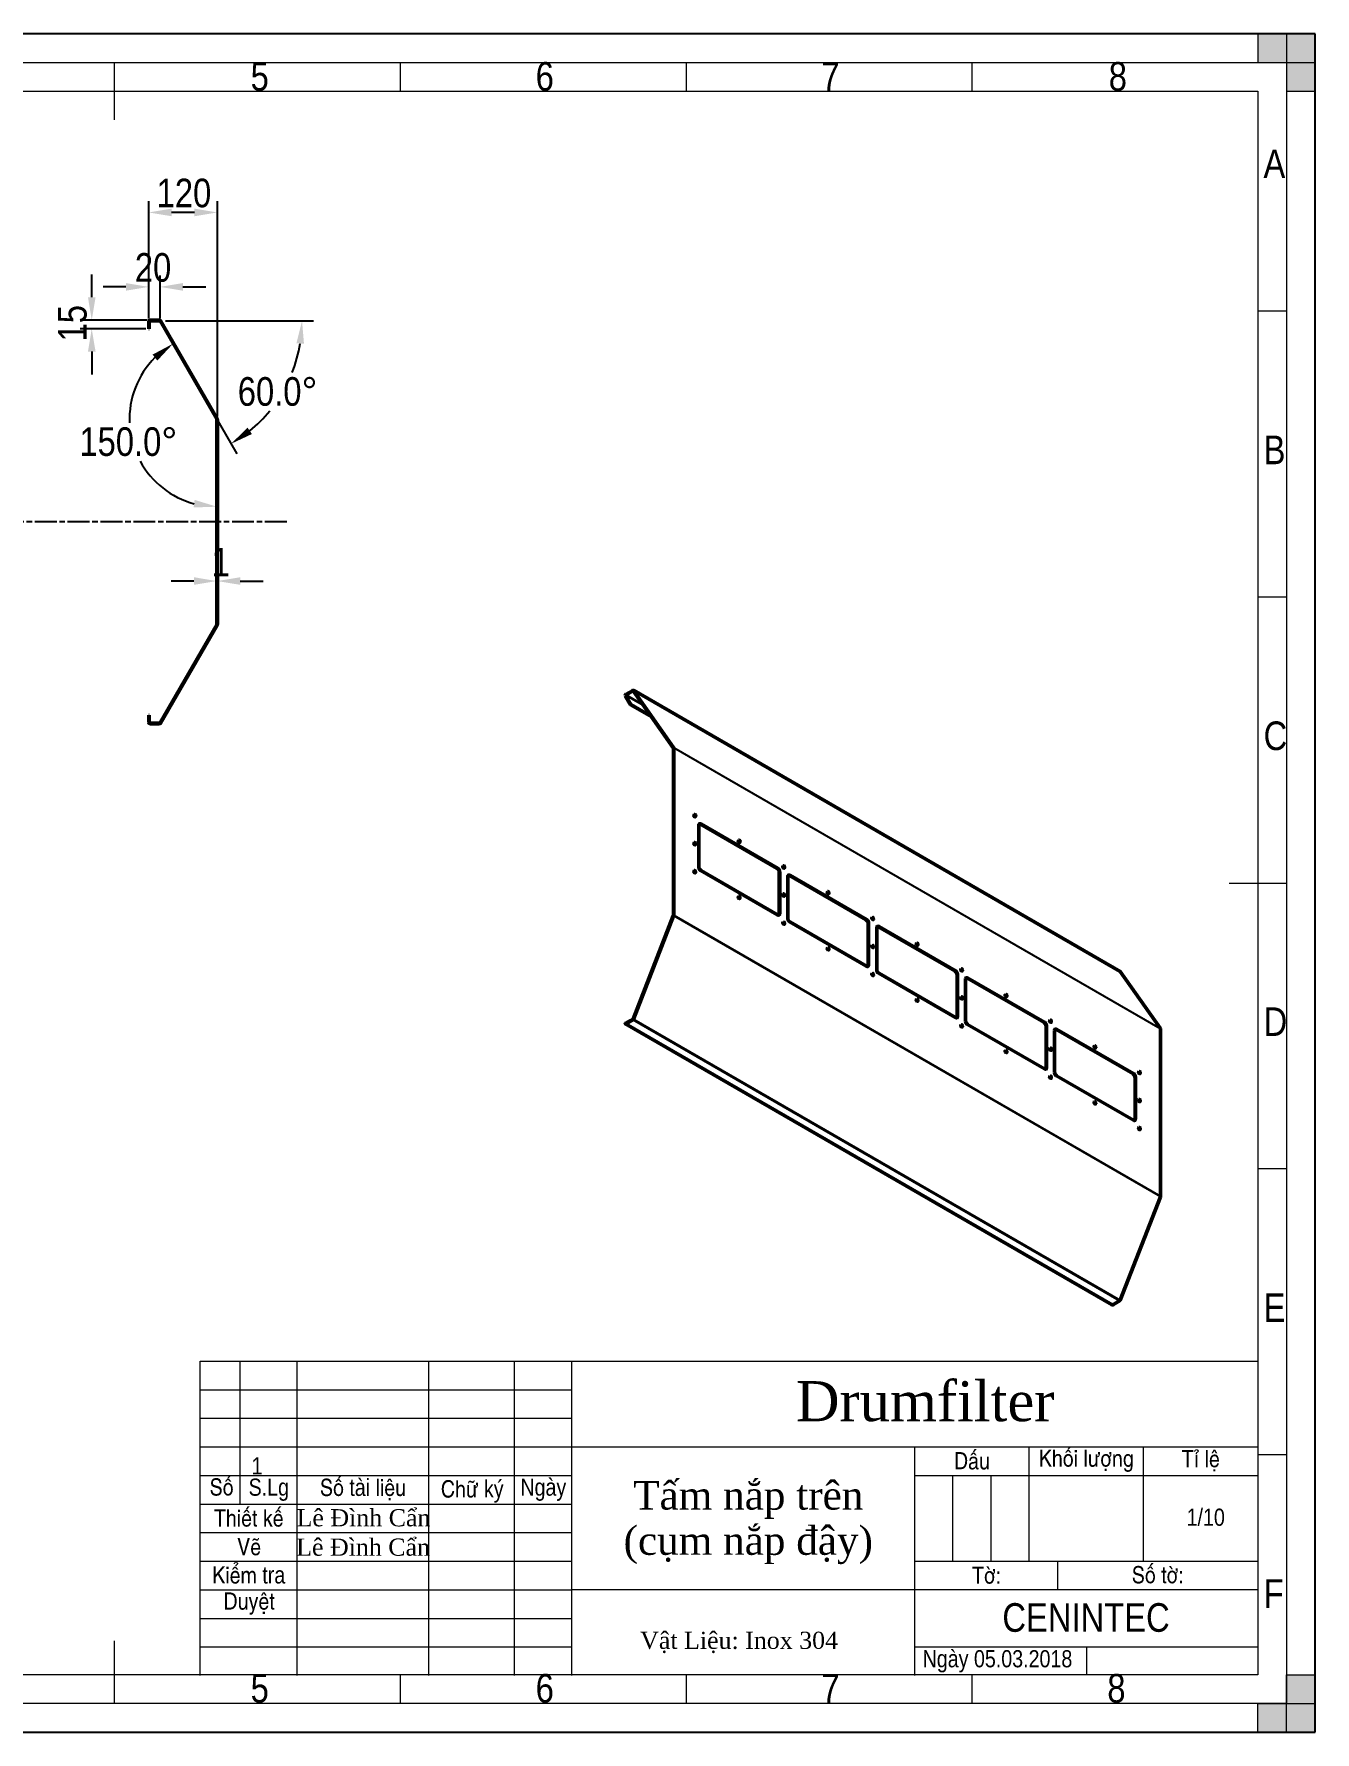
# Model space of a CAD drawing. Header units: millimetres. Extents: x 0 to 4200, y 0 to 2970.
# Drawn here: x 1959 to 4200, y 0 to 2970 of the extents above; entities that cross this region are included whole.
import ezdxf

# ---------------------------------------------------------------- set-up
doc = ezdxf.new("R2010")
doc.units = ezdxf.units.MM
doc.header["$LTSCALE"] = 10
doc.linetypes.add('CHAIN', pattern=[0.7087, 0.4724, -0.0591, 0.1181, -0.0591])
doc.linetypes.add('DASHED', pattern=[0.2067, 0.1654, -0.0413])
for name, color, linetype, lineweight in [('Border (ANSI)', 7, 'Continuous', 70), ('Centerline (ANSI)', 7, 'Continuous', 25), ('Co ban', 7, 'Continuous', 50), ('Dimension (ANSI)', 7, 'Continuous', 25), ('Symbol (ANSI)', 7, 'Continuous', 25)]:
    doc.layers.add(name, color=color, linetype=linetype, lineweight=lineweight)
for name, color, linetype, lineweight, true_color in [('Khung ban ve', 5, 'Continuous', 15, 0x0000ff), ('Lien manh', 7, 'Continuous', 25, 0x020305), ('Manh', 7, 'DASHED', 25, 0x008000), ('Manh khung ten', 7, 'Continuous', 15, 0x994c4c), ('Net chu', 30, 'Continuous', 15, 0xff7f00), ('THIN', 5, 'Continuous', 15, 0x0000ff)]:
    doc.layers.add(name, color=color, linetype=linetype, lineweight=lineweight, true_color=true_color)
doc.styles.add('Linh_50', font='')
doc.styles.add('Note Text (ANSI)', font='')
doc.styles.add('StandardAM_ANSI', font='')
doc.styles.get('Linh_50').set_extended_font_data('VNI-Helve-Condense')
doc.styles.get('Note Text (ANSI)').set_extended_font_data('VNI-Helve-Condense')
doc.styles.get('StandardAM_ANSI').set_extended_font_data('VNI-Helve-Condense')
doc.dimstyles.new('Default - mm (ANSI)', dxfattribs={"dimscale": 10, "dimtxt": 5, "dimasz": 4, "dimexe": 2, "dimexo": 0.5, "dimgap": 0.8, "dimtad": 1, "dimtoh": 1, "dimdec": 0, "dimrnd": 1e-08, "dimzin": 4, "dimdsep": 46, "dimtxsty": 'StandardAM_ANSI', "dimcen": 0.09, "dimdle": 10, "dimclrd": 256, "dimclre": 256, "dimclrt": 256, "dimadec": 1, "dimazin": 1, "dimtfac": 0.61, "dimtofl": 0, "dimtmove": 0, "dimatfit": 3, "dimldrblk": 'DOT', "dimfxl": 1, "dimtolj": 1, "dimtzin": 4, "dimlwd": -1, "dimlwe": -1, "dimarcsym": 0})

# ---------------------------------------------------------------- blocks, each defined once
blk = doc.blocks.new('Borders A3_Thuong')
at = {"layer": 'THIN'}
for points in [[(420, 292), (420, 297), (410, 297), (410, 292)], [(420, 297), (415, 297), (415, 287), (420, 287)], [(415, 0), (415, 10), (420, 10), (420, 0)], [(420, 0), (410, 0), (410, 5), (420, 5)]]:
    blk.add_hatch(color=256, dxfattribs=at).paths.add_polyline_path(points)
at = {"layer": 'Khung ban ve'}
for p, q in [((210, 292), (210, 282)), ((20, 287), (410, 287)), ((410, 287), (410, 10)), ((405, 148.5), (415, 148.5)), ((225, 64.88), (410.02, 64.88)), ((225, 9.88), (225, 64.88)), ((232, 39.88), (232, 64.88)), ((242, 9.88), (242, 64.88)), ((265, 9.88), (265, 64.88)), ((280, 9.88), (280, 64.88)), ((290, 9.88), (290, 64.88)), ((410, 59.88), (410.02, 59.88)), ((410, 54.88), (410.02, 54.88)), ((225, 49.88), (410.02, 49.88)), ((350, 9.88), (350, 49.88)), ((370, 29.88), (370, 49.88)), ((390, 29.88), (390, 49.88)), ((225, 44.88), (290, 44.88)), ((350, 44.88), (410.02, 44.88)), ((225, 39.88), (290, 39.88)), ((410, 39.88), (410.02, 39.88)), ((410, 34.88), (410.02, 34.88)), ((350, 29.88), (410.02, 29.88)), ((375, 24.88), (375, 29.88)), ((410, 24.88), (290, 24.88)), ((410, 19.88), (410.02, 19.88)), ((210, 15.93), (210, 5)), ((410, 10), (20, 10))]:
    blk.add_line(p, q, dxfattribs=at)
at = {"layer": 'Manh khung ten', "lineweight": 25}
for p, q in [((420, 297), (0, 297)), ((420, 0), (420, 297)), ((0, 0), (420, 0))]:
    blk.add_line(p, q, dxfattribs=at)
at = {"layer": 'Manh khung ten'}
for p, q in [((0, 297), (420, 297)), ((420, 297), (420, 0)), ((15, 292), (415, 292)), ((260, 292), (260, 287)), ((310, 292), (310, 287)), ((360, 292), (360, 287)), ((415, 292), (415, 5)), ((414.97, 248.54), (409.98, 248.54)), ((414.98, 198.5), (410, 198.5)), ((414.98, 98.5), (410, 98.5)), ((225, 59.88), (290, 59.88)), ((225, 54.88), (290, 54.88)), ((415, 48.46), (410.02, 48.46)), ((356.67, 29.88), (356.67, 44.88)), ((363.33, 29.88), (363.33, 44.88)), ((225, 34.88), (290, 34.88)), ((225, 29.88), (290, 29.88)), ((225, 24.88), (290, 24.88)), ((225, 19.88), (290, 19.88)), ((225, 14.88), (290, 14.88)), ((350, 14.88), (410.02, 14.88)), ((380.01, 14.88), (380.01, 10)), ((260, 10), (260, 5)), ((310, 10), (310, 5)), ((360, 10), (360, 5)), ((415, 5), (15, 5)), ((420, 0), (0, 0))]:
    blk.add_line(p, q, dxfattribs=at)
at = {"layer": 'THIN'}
for p, q in [((420, 297), (410, 297)), ((410, 297), (410, 292)), ((420, 297), (415, 297)), ((415, 297), (415, 287)), ((420, 292), (420, 297)), ((420, 287), (420, 297)), ((410, 292), (420, 292)), ((415, 287), (420, 287)), ((415, 0), (415, 10)), ((415, 10), (420, 10)), ((420, 10), (420, 0)), ((410, 0), (410, 5)), ((410, 5), (420, 5)), ((420, 5), (420, 0)), ((420, 0), (410, 0)), ((420, 0), (415, 0))]:
    blk.add_line(p, q, dxfattribs=at)
at = {"layer": 'Border (ANSI)', "style": 'Note Text (ANSI)'}
for s, insert, char_height, width, attachment_point in [('\\fTimes New Roman|b0|i0;\\H7.0000;Drumfilter', (351.81, 57.82), 7, 59.8872, 5), ('Daáu', (360, 47.42), 3, 19.9371, 5), ('Khoái löôïng', (379.99, 47.45), 3, 19.9371, 5), ('Tæ leä', (400.02, 47.45), 3, 19.9948, 5), ('Soá', (228.76, 42.83), 3, 7.075, 5), ('Soá taøi lieäu', (253.49, 42.42), 3, 22.8599, 5), ('S.Lg', (237.02, 42.38), 3, 10.0576, 5), ('Chöõ kyù', (272.6, 42.08), 3, 15.0245, 5), ('Ngaøy', (285.03, 42.38), 3, 10.0163, 5), ('Thieát keá', (233.51, 37.41), 3, 16.9679, 5), ('\\fTimes New Roman|b0|i0;\\H3.0000;Lê Đình Cẩn', (253.58, 37.46), 3, 23.4118, 5), ('Veõ', (233.58, 32.4), 3, 17.0139, 5), ('\\fTimes New Roman|b0|i0;\\H3.0000;Lê Đình Cẩn', (253.51, 32.32), 3, 23.4118, 5), ('Kieåm tra', (233.51, 27.45), 3, 16.9779, 5), ('Tôø:', (362.55, 27.41), 3, 24.9188, 5), ('Soá tôø:', (392.49, 27.48), 3, 34.8305, 5), ('Duyeät', (233.58, 22.47), 3, 16.9779, 5), ('\\fVNI-Helve-Condense|b0|i0;\\H5.0000;CENINTEC', (379.95, 20), 5, 59.8872, 5), ('\\fVNI-Helve-Condense|b0|i0;Ngaøy 05.03.2018', (351.37, 12.37), 3, 30.0083, 4)]:
    blk.add_mtext(s, dxfattribs=dict(at, insert=insert, char_height=char_height, width=width, attachment_point=attachment_point))
at = {"layer": 'Net chu', "style": 'Linh_50'}
for s, p in [('5', (233.84, 287.08)), ('6', (283.69, 287.08)), ('7', (333.67, 287.08)), ('8', (383.92, 287.08)), ('A', (410.98, 271.79)), ('B', (411, 221.75)), ('C', (411, 171.75)), ('D', (411, 121.75)), ('E', (411.02, 71.72)), ('F', (411.02, 21.72)), ('5', (233.84, 5.16)), ('6', (283.69, 5.16)), ('7', (333.67, 5.16)), ('8', (383.67, 5.16))]:
    blk.add_text(s, height=5, dxfattribs=at).set_placement(p)
blk = doc.blocks.new('*D7')
at = {"layer": 'Defpoints', "color": 0, "transparency": 16777216}
for p in [(2160.2, 2657.8), (2160.2, 2467.5), (2280.2, 2295.7)]:
    blk.add_point(p, dxfattribs=at)
at = {"layer": 'Dimension (ANSI)', "transparency": 16777216}
for p, q in [((2160.2, 2472.5), (2160.2, 2677.8)), ((2280.2, 2300.7), (2280.2, 2677.8)), ((2240.2, 2657.8), (2200.2, 2657.8))]:
    blk.add_line(p, q, dxfattribs=at)
for points in [[(2200.2, 2664.5), (2200.2, 2651.2), (2160.2, 2657.8)], [(2240.2, 2664.5), (2240.2, 2651.2), (2280.2, 2657.8)]]:
    blk.add_solid(points, dxfattribs=at)
at = {"layer": 'Dimension (ANSI)', "color": 150, "true_color": 0x0080ff, "transparency": 16777216, "insert": (2174, 2716.9), "char_height": 50, "attachment_point": 1, "style": 'StandardAM_ANSI'}
blk.add_mtext('\\A1;120', dxfattribs=at)
blk = doc.blocks.new('_Dot')
at = {"color": 0, "linetype": 'ByBlock', "lineweight": -2}
blk.add_line((-0.5, 0), (-1, 0), dxfattribs=at)
at = {"color": 0, "linetype": 'ByBlock', "const_width": 0.5}
blk.add_lwpolyline([(-0.25, 0, 1), (0.25, 0, 1)], format="xyb", close=True, dxfattribs=at)
blk = doc.blocks.new('*D8')
at = {"layer": 'Defpoints', "color": 0, "transparency": 16777216}
for p in [(2162.2, 2469.5), (2060.5, 2454.5), (2160.2, 2454.5)]:
    blk.add_point(p, dxfattribs=at)
at = {"layer": 'Dimension (ANSI)', "transparency": 16777216}
for p, q in [((2060.5, 2509.5), (2060.5, 2549.5)), ((2157.2, 2469.5), (2040.5, 2469.5)), ((2155.2, 2454.5), (2040.5, 2454.5)), ((2060.5, 2414.5), (2060.5, 2374.5))]:
    blk.add_line(p, q, dxfattribs=at)
for points in [[(2053.9, 2509.5), (2067.2, 2509.5), (2060.5, 2469.5)], [(2053.9, 2414.5), (2067.2, 2414.5), (2060.5, 2454.5)]]:
    blk.add_solid(points, dxfattribs=at)
at = {"layer": 'Dimension (ANSI)', "color": 150, "true_color": 0x0080ff, "transparency": 16777216, "insert": (2001.5, 2432.2), "char_height": 50, "attachment_point": 1, "rotation": 90, "style": 'StandardAM_ANSI'}
blk.add_mtext('\\A1;15', dxfattribs=at)
blk = doc.blocks.new('*D9')
at = {"layer": 'Defpoints', "color": 0, "transparency": 16777216}
for p in [(2179.6, 2468.5), (2184.6, 2468.5), (2182.1, 2464.1), (2370.1, 2308.6)]:
    blk.add_point(p, dxfattribs=at)
at = {"layer": 'Dimension (ANSI)', "transparency": 16777216}
for p, q in [((2189.6, 2468.5), (2448.3, 2468.5)), ((2184.6, 2459.8), (2314, 2235.8))]:
    blk.add_line(p, q, dxfattribs=at)
for start, end in [(338.5834, 350.7737), (309.2263, 320.5908)]:
    blk.add_arc((2179.6, 2468.5), 248.7, start, end, dxfattribs=at)
for points in [[(2418.5, 2429.1), (2431.7, 2428.1), (2428.3, 2468.5)], [(2340.7, 2270.3), (2333.1, 2281.3), (2304, 2253.1)]]:
    blk.add_solid(points, dxfattribs=at)
at = {"layer": 'Dimension (ANSI)', "color": 150, "true_color": 0x0080ff, "transparency": 16777216, "insert": (2315.9, 2369.7), "char_height": 50, "attachment_point": 1, "style": 'StandardAM_ANSI'}
blk.add_mtext('\\A1;60.0°', dxfattribs=at)
blk = doc.blocks.new('*D10')
at = {"layer": 'Defpoints', "color": 0, "transparency": 16777216}
for p in [(2179.9, 2468), (2128.8, 2322.5), (2279.2, 2296), (2279.2, 2291)]:
    blk.add_point(p, dxfattribs=at)
at = {"layer": 'Dimension (ANSI)', "transparency": 16777216}
for start, end in [(135.0432, 182.2546), (208.5744, 254.9568)]:
    blk.add_arc((2279.2, 2296), 152.8, start, end, dxfattribs=at)
for points in [[(2167, 2409.2), (2175.2, 2398.7), (2202.8, 2428.3)], [(2240.4, 2155.1), (2238.7, 2141.8), (2279.2, 2143.2)]]:
    blk.add_solid(points, dxfattribs=at)
at = {"layer": 'Dimension (ANSI)', "color": 150, "true_color": 0x0080ff, "transparency": 16777216, "insert": (2038.9, 2282), "char_height": 50, "attachment_point": 1, "style": 'StandardAM_ANSI'}
blk.add_mtext('\\A1;150.0°', dxfattribs=at)
blk = doc.blocks.new('*D11')
at = {"layer": 'Defpoints', "color": 0, "transparency": 16777216}
for p in [(2179.9, 2527.6), (2160.2, 2467.5), (2179.9, 2468)]:
    blk.add_point(p, dxfattribs=at)
at = {"layer": 'Dimension (ANSI)', "transparency": 16777216}
for p, q in [((2120.2, 2527.6), (2080.2, 2527.6)), ((2160.2, 2472.5), (2160.2, 2547.6)), ((2179.9, 2473), (2179.9, 2547.6)), ((2219.9, 2527.6), (2259.9, 2527.6))]:
    blk.add_line(p, q, dxfattribs=at)
for points in [[(2120.2, 2534.3), (2120.2, 2521), (2160.2, 2527.6)], [(2219.9, 2534.3), (2219.9, 2521), (2179.9, 2527.6)]]:
    blk.add_solid(points, dxfattribs=at)
at = {"layer": 'Dimension (ANSI)', "color": 150, "true_color": 0x0080ff, "transparency": 16777216, "insert": (2135.9, 2586.7), "char_height": 50, "attachment_point": 1, "style": 'StandardAM_ANSI'}
blk.add_mtext('\\A1;20', dxfattribs=at)
blk = doc.blocks.new('*D12')
at = {"layer": 'Defpoints', "color": 0, "transparency": 16777216}
for p in [(2279.2, 2013.1), (2280.2, 2013.1), (2280.2, 2013.1)]:
    blk.add_point(p, dxfattribs=at)
at = {"layer": 'Dimension (ANSI)', "transparency": 16777216}
for p, q in [((2239.2, 2013.1), (2199.2, 2013.1)), ((2320.2, 2013.1), (2360.2, 2013.1))]:
    blk.add_line(p, q, dxfattribs=at)
for points in [[(2239.2, 2019.8), (2239.2, 2006.5), (2279.2, 2013.1)], [(2320.2, 2019.8), (2320.2, 2006.5), (2280.2, 2013.1)]]:
    blk.add_solid(points, dxfattribs=at)
at = {"layer": 'Dimension (ANSI)', "color": 150, "true_color": 0x0080ff, "transparency": 16777216, "insert": (2270.2, 2071.1), "char_height": 50, "attachment_point": 1, "style": 'StandardAM_ANSI'}
blk.add_mtext('\\A1;1', dxfattribs=at)

msp = doc.modelspace()

# ---------------------------------------------------------------- linework, layer by layer
at = {"layer": 'Centerline (ANSI)', "linetype": 'CHAIN', "ltscale": 8.113447}
msp.add_line((2401.72, 2116.47), (492.06, 2116.47), dxfattribs=at)
at = {"layer": 'Co ban'}
for p, q in [((2160.22, 2467.47), (2160.22, 2454.47)), ((2161.22, 2467.47), (2160.22, 2467.47)), ((2161.22, 2454.47), (2161.22, 2467.47)), ((2179.07, 2469.47), (2162.22, 2469.47)), ((2162.22, 2468.47), (2179.07, 2468.47)), ((2179.93, 2467.97), (2279.09, 2296.23)), ((2279.95, 2296.73), (2180.8, 2468.47)), ((2160.22, 2454.47), (2161.22, 2454.47)), ((2279.22, 2295.73), (2279.22, 1937.21)), ((2280.22, 1937.21), (2280.22, 2295.73)), ((2279.09, 1936.71), (2179.93, 1764.97)), ((2180.8, 1764.47), (2279.95, 1936.21)), ((2994.25, 1812.98), (2993.54, 1812.57)), ((2993.54, 1812.57), (3002.74, 1796.65)), ((3003.44, 1797.06), (2994.25, 1812.98)), ((3006.87, 1821.9), (2994.96, 1815.02)), ((2994.96, 1814.2), (3006.87, 1821.08)), ((3007.48, 1821.03), (3077.59, 1721.28)), ((3859.23, 1330.46), (3007.87, 1822)), ((3078.21, 1722.04), (3008.09, 1821.79)), ((3002.74, 1796.65), (3003.44, 1797.06)), ((3002.74, 1796.65), (3039.56, 1775.39)), ((3003.44, 1797.06), (3038.6, 1776.76)), ((2160.22, 1778.47), (2160.22, 1765.47)), ((2161.22, 1778.47), (2160.22, 1778.47)), ((2160.22, 1765.47), (2161.22, 1765.47)), ((2161.22, 1765.47), (2161.22, 1778.47)), ((2179.07, 1764.47), (2162.22, 1764.47)), ((2179.07, 1763.47), (2162.22, 1763.47)), ((3077.69, 1720.93), (3077.69, 1428.2)), ((3078.4, 1428.61), (3078.4, 1721.33)), ((3122.24, 1512.92), (3122.24, 1586.4)), ((3259.42, 1510.47), (3125.07, 1588.03)), ((3125.77, 1588.44), (3260.12, 1510.87)), ((3260.12, 1429.22), (3125.77, 1506.79)), ((3262.95, 1430.86), (3262.95, 1504.34)), ((3263.66, 1504.75), (3263.66, 1431.27)), ((3277.8, 1423.1), (3277.8, 1496.59)), ((3414.98, 1420.65), (3280.63, 1498.22)), ((3281.34, 1498.63), (3415.69, 1421.06)), ((3077.59, 1427.73), (3007.48, 1247.03)), ((3008.09, 1246.97), (3078.21, 1427.68)), ((3415.69, 1339.41), (3281.34, 1416.98)), ((3418.51, 1341.04), (3418.51, 1414.53)), ((3419.22, 1414.94), (3419.22, 1341.45)), ((3433.36, 1333.29), (3433.36, 1406.77)), ((3570.54, 1330.84), (3436.19, 1408.4)), ((3436.9, 1408.81), (3571.25, 1331.25)), ((3571.25, 1249.6), (3436.9, 1327.16)), ((3574.08, 1251.23), (3574.08, 1324.71)), ((3574.79, 1325.12), (3574.79, 1251.64)), ((3588.93, 1243.47), (3588.93, 1316.96)), ((3726.11, 1241.02), (3591.76, 1318.59)), ((3592.46, 1319), (3726.81, 1241.43)), ((3859.45, 1330.26), (3929.56, 1230.51)), ((2993.54, 1239.39), (2994.25, 1239.8)), ((2993.96, 1238.47), (3845.31, 746.94)), ((2994.25, 1239.8), (3003.44, 1245.1)), ((3006.87, 1246.27), (2994.96, 1239.39)), ((3006.87, 1245.45), (2994.96, 1238.57)), ((3004.15, 1244.7), (3003.44, 1245.1)), ((3726.81, 1159.78), (3592.46, 1237.35)), ((3729.64, 1161.41), (3729.64, 1234.9)), ((3730.35, 1235.31), (3730.35, 1161.82)), ((3744.49, 1153.66), (3744.49, 1227.14)), ((3881.67, 1151.21), (3747.32, 1228.78)), ((3748.03, 1229.18), (3882.38, 1151.62)), ((3929.75, 1229.8), (3929.75, 937.07)), ((3882.38, 1069.97), (3748.03, 1147.53)), ((3885.2, 1071.6), (3885.2, 1145.08)), ((3885.91, 1145.49), (3885.91, 1072.01)), ((3929.56, 936.15), (3859.45, 755.44)), ((3846.31, 747.04), (3858.23, 753.92))]:
    msp.add_line(p, q, dxfattribs=at)
for centre, radius, start, end in [((2162.22, 2467.47), 2, 90, 180), ((2162.22, 2467.47), 1, 90, 180), ((2179.07, 2467.47), 2, 30, 90), ((2179.07, 2467.47), 1, 30, 90), ((2278.22, 2295.73), 1, 0, 30), ((2278.22, 2295.73), 2, 0, 30), ((2278.22, 1937.21), 1, 330, 0), ((2278.22, 1937.21), 2, 330, 0), ((2162.22, 1765.47), 2, 180, 270), ((2162.22, 1765.47), 1, 180, 270), ((2179.07, 1765.47), 1, 270, 330), ((2179.07, 1765.47), 2, 270, 330)]:
    msp.add_arc(centre, radius, start, end, dxfattribs=at)
for centre, major_axis, start_param, end_param in [((2994.96, 1813.39), (-1, -1.73), 3.9269908, 5.4977871), ((2994.96, 1813.39), (0.5, 0.866), 0.7853982, 2.3561945), ((3006.87, 1820.26), (1, 1.73), 6.0213859, 7.0685835), ((3006.87, 1820.26), (0.5, 0.866), 6.0213859, 7.0685835), ((3076.98, 1720.52), (0.5, 0.866), 5.4977871, 6.0213859), ((3076.98, 1720.52), (1, 1.73), 5.4977871, 6.0213859), ((3114.46, 1602.32), (1.13, -1.95), 0.3196873, 2.8219054), ((3125.77, 1584.36), (-2.5, 4.33), 5.4977871, 7.0685835), ((3125.07, 1583.95), (-2.5, 4.33), 5.4977871, 6.1412883), ((3114.46, 1553.33), (1.13, -1.95), 0.3196873, 2.8219054), ((3192.24, 1557.41), (1.13, -1.95), 0.3196873, 2.8219054), ((3114.46, 1504.34), (1.13, -1.95), 0.3196873, 2.8219054), ((3125.77, 1510.87), (-2.5, 4.33), 0.7853982, 2.3561945), ((3259.42, 1506.38), (-2.5, 4.33), 3.9269908, 5.4977871), ((3260.12, 1506.79), (2.5, -4.33), 0.7853982, 2.3561945), ((3270.02, 1512.51), (1.13, -1.95), 0.3196873, 2.8219054), ((3281.34, 1494.54), (-2.5, 4.33), 5.4977871, 7.0685835), ((3280.63, 1494.14), (-2.5, 4.33), 5.4977871, 6.1412883), ((3192.24, 1459.44), (1.13, -1.95), 0.3196873, 2.8219054), ((3270.02, 1463.52), (1.13, -1.95), 0.3196873, 2.8219054), ((3347.8, 1467.6), (1.13, -1.95), 0.3196873, 2.8219054), ((3076.98, 1427.79), (-0.5, -0.866), 1.8325957, 2.3561945), ((3076.98, 1427.79), (1, 1.73), 4.9741884, 5.4977871), ((3260.12, 1433.31), (2.5, -4.33), 5.4977871, 7.0685835), ((3259.42, 1432.9), (2.5, -4.33), 0.1418971, 0.7853982), ((3270.02, 1414.53), (1.13, -1.95), 0.3196873, 2.8219054), ((3281.34, 1421.06), (-2.5, 4.33), 0.7853982, 2.3561945), ((3414.98, 1416.57), (-2.5, 4.33), 3.9269908, 5.4977871), ((3415.69, 1416.98), (2.5, -4.33), 0.7853982, 2.3561945), ((3425.59, 1422.69), (1.13, -1.95), 0.3196873, 2.8219054), ((3436.9, 1404.73), (-2.5, 4.33), 5.4977871, 7.0685835), ((3436.19, 1404.32), (-2.5, 4.33), 5.4977871, 6.1412883), ((3347.8, 1369.62), (1.13, -1.95), 0.3196873, 2.8219054), ((3425.59, 1373.7), (1.13, -1.95), 0.3196873, 2.8219054), ((3503.37, 1377.79), (1.13, -1.95), 0.3196873, 2.8219054), ((3415.69, 1343.49), (2.5, -4.33), 5.4977871, 7.0685835), ((3414.98, 1343.08), (2.5, -4.33), 0.1418971, 0.7853982), ((3425.59, 1324.71), (1.13, -1.95), 0.3196873, 2.8219054), ((3436.9, 1331.25), (-2.5, 4.33), 0.7853982, 2.3561945), ((3570.54, 1326.75), (-2.5, 4.33), 3.9269908, 5.4977871), ((3571.25, 1327.16), (2.5, -4.33), 0.7853982, 2.3561945), ((3581.15, 1332.88), (1.13, -1.95), 0.3196873, 2.8219054), ((3592.46, 1314.92), (-2.5, 4.33), 5.4977871, 7.0685835), ((3591.76, 1314.51), (-2.5, 4.33), 5.4977871, 6.1412883), ((3858.23, 1328.73), (1, 1.73), 6.0213859, 6.2831853), ((3503.37, 1279.81), (1.13, -1.95), 0.3196873, 2.8219054), ((3581.15, 1283.89), (1.13, -1.95), 0.3196873, 2.8219054), ((3658.93, 1287.97), (1.13, -1.95), 0.3196873, 2.8219054), ((3571.25, 1253.68), (2.5, -4.33), 5.4977871, 7.0685835), ((3570.54, 1253.27), (2.5, -4.33), 0.1418971, 0.7853982), ((2994.96, 1240.21), (-1, -1.73), 5.4977871, 7.0685835), ((2994.96, 1240.21), (-0.5, -0.866), 5.4977871, 7.0685835), ((3006.87, 1247.08), (-0.5, -0.866), 0.7853982, 1.8325957), ((3006.87, 1247.08), (1, 1.73), 3.9269908, 4.9741884), ((3581.15, 1234.9), (1.13, -1.95), 0.3196873, 2.8219054), ((3592.46, 1241.43), (-2.5, 4.33), 0.7853982, 2.3561945), ((3726.11, 1236.94), (-2.5, 4.33), 3.9269908, 5.4977871), ((3726.81, 1237.35), (2.5, -4.33), 0.7853982, 2.3561945), ((3736.71, 1243.06), (1.13, -1.95), 0.3196873, 2.8219054), ((3748.03, 1225.1), (-2.5, 4.33), 5.4977871, 7.0685835), ((3747.32, 1224.69), (-2.5, 4.33), 5.4977871, 6.1412883), ((3928.34, 1228.99), (1, 1.73), 5.4977871, 6.0213859), ((3658.93, 1189.99), (1.13, -1.95), 0.3196873, 2.8219054), ((3736.71, 1194.07), (1.13, -1.95), 0.3196873, 2.8219054), ((3814.49, 1198.16), (1.13, -1.95), 0.3196873, 2.8219054), ((3726.81, 1163.86), (2.5, -4.33), 5.4977871, 7.0685835), ((3726.11, 1163.46), (2.5, -4.33), 0.1418971, 0.7853982), ((3736.71, 1145.08), (1.13, -1.95), 0.3196873, 2.8219054), ((3748.03, 1151.62), (-2.5, 4.33), 0.7853982, 2.3561945), ((3881.67, 1147.13), (-2.5, 4.33), 3.9269908, 5.4977871), ((3882.38, 1147.53), (2.5, -4.33), 0.7853982, 2.3561945), ((3892.28, 1153.25), (1.13, -1.95), 0.3196873, 2.8219054), ((3814.49, 1100.18), (1.13, -1.95), 0.3196873, 2.8219054), ((3892.28, 1104.26), (1.13, -1.95), 0.3196873, 2.8219054), ((3882.38, 1074.05), (2.5, -4.33), 5.4977871, 7.0685835), ((3881.67, 1073.64), (2.5, -4.33), 0.1418971, 0.7853982), ((3892.28, 1055.27), (1.13, -1.95), 0.3196873, 2.8219054), ((3928.34, 936.26), (-1, -1.73), 1.8325957, 2.3561945), ((3846.31, 748.67), (-1, -1.73), 0, 0.7853982), ((3858.23, 755.55), (-1, -1.73), 0.7853982, 1.8325957)]:
    msp.add_ellipse(centre, major_axis=major_axis, ratio=0.5773503, start_param=start_param, end_param=end_param, dxfattribs=at)
for centre in [(3115.17, 1602.73), (3115.17, 1553.74), (3192.95, 1557.82), (3270.73, 1512.92), (3115.17, 1504.75), (3192.95, 1459.84), (3270.73, 1463.93), (3348.51, 1468.01), (3270.73, 1414.94), (3426.29, 1423.1), (3348.51, 1370.03), (3426.29, 1374.11), (3504.07, 1378.19), (3426.29, 1325.12), (3581.86, 1333.29), (3504.07, 1280.21), (3581.86, 1284.3), (3659.64, 1288.38), (3581.86, 1235.31), (3737.42, 1243.47), (3659.64, 1190.4), (3737.42, 1194.48), (3815.2, 1198.56), (3737.42, 1145.49), (3892.98, 1153.66), (3815.2, 1100.59), (3892.98, 1104.67), (3892.98, 1055.68)]:
    msp.add_ellipse(centre, major_axis=(-1.13, 1.95), ratio=0.5773503, dxfattribs=at)
at = {"layer": 'Lien manh'}
for p, q in [((3026.04, 1794.63), (2994.25, 1812.98)), ((2994.96, 1815.02), (2994.96, 1814.2)), ((2994.96, 1814.2), (3024.11, 1797.37)), ((3006.87, 1821.08), (3006.87, 1821.9)), ((3007.83, 1820.52), (3006.87, 1821.08)), ((3008.09, 1821.79), (3007.48, 1821.03)), ((3859.45, 1330.26), (3008.09, 1821.79)), ((3077.59, 1721.28), (3078.21, 1722.04)), ((3078.4, 1721.33), (3077.69, 1720.93)), ((3078.21, 1722.04), (3929.56, 1230.51)), ((3929.75, 1229.8), (3078.4, 1721.33)), ((3125.77, 1588.44), (3125.07, 1588.03)), ((3260.12, 1510.87), (3259.42, 1510.47)), ((3263.66, 1504.75), (3262.95, 1504.34)), ((3281.34, 1498.63), (3280.63, 1498.22)), ((3078.21, 1427.68), (3077.59, 1427.73)), ((3077.69, 1428.2), (3078.4, 1428.61)), ((3929.56, 936.15), (3078.21, 1427.68)), ((3078.4, 1428.61), (3929.75, 937.07)), ((3263.66, 1431.27), (3262.95, 1430.86)), ((3415.69, 1421.06), (3414.98, 1420.65)), ((3419.22, 1414.94), (3418.51, 1414.53)), ((3436.9, 1408.81), (3436.19, 1408.4)), ((3419.22, 1341.45), (3418.51, 1341.04)), ((3571.25, 1331.25), (3570.54, 1330.84)), ((3574.79, 1325.12), (3574.08, 1324.71)), ((3592.46, 1319), (3591.76, 1318.59)), ((3574.79, 1251.64), (3574.08, 1251.23)), ((2994.25, 1239.8), (2994.96, 1239.39)), ((2994.96, 1239.39), (2994.96, 1238.57)), ((2994.96, 1238.57), (3846.31, 747.04)), ((3006.87, 1245.45), (3006.87, 1246.27)), ((3858.23, 753.92), (3006.87, 1245.45)), ((3007.48, 1247.03), (3008.09, 1246.97)), ((3008.09, 1246.97), (3859.45, 755.44)), ((3726.81, 1241.43), (3726.11, 1241.02)), ((3730.35, 1235.31), (3729.64, 1234.9)), ((3748.03, 1229.18), (3747.32, 1228.78)), ((3730.35, 1161.82), (3729.64, 1161.41)), ((3882.38, 1151.62), (3881.67, 1151.21)), ((3885.91, 1145.49), (3885.2, 1145.08)), ((3885.91, 1072.01), (3885.2, 1071.6))]:
    msp.add_line(p, q, dxfattribs=at)
at = {"layer": 'Manh', "ltscale": 0.19037}
for p, q in [((2170.62, 2468.47), (2170.62, 2469.47)), ((2174.82, 2468.47), (2174.82, 2469.47)), ((2280.22, 2178.72), (2279.22, 2178.72)), ((2280.22, 2174.22), (2279.22, 2174.22)), ((2280.22, 2166.47), (2279.22, 2166.47)), ((2280.22, 2118.72), (2279.22, 2118.72)), ((2280.22, 2114.22), (2279.22, 2114.22)), ((2280.22, 2066.47), (2279.22, 2066.47)), ((2280.22, 2058.72), (2279.22, 2058.72)), ((2280.22, 2054.22), (2279.22, 2054.22))]:
    msp.add_line(p, q, dxfattribs=at)

# ---------------------------------------------------------------- block references
at = {"xscale": 10, "yscale": 10, "zscale": 10}
msp.add_blockref('Borders A3_Thuong', (0, 0), dxfattribs=at)

# ---------------------------------------------------------------- texts
at = {"layer": 'Symbol (ANSI)', "insert": (2340.06, 480.45), "char_height": 30, "attachment_point": 1, "style": 'Note Text (ANSI)'}
msp.add_mtext('{\\fVNI-Helve-Condense|b0|i0;1}', dxfattribs=at)
at = {"layer": 'Symbol (ANSI)', "insert": (3208.76, 439.06), "char_height": 50, "width": 436.3562, "attachment_point": 2, "line_spacing_factor": 0.948986, "style": 'Note Text (ANSI)'}
msp.add_mtext('{\\fTimes New Roman|b0|i0;\\H50.0000;Tấm nắp trên\\P\\fTimes New Roman|b0|i0;\\H50.0000;(cụm nắp đậy)}', dxfattribs=at)
at = {"layer": 'Symbol (ANSI)', "char_height": 30, "attachment_point": 1, "style": 'Note Text (ANSI)'}
for s, insert, width in [('{\\fVNI-Helve-Condense|b0|i0;1/10}', (3975.38, 390.74), 71.9893), ('{\\fTimes New Roman|b0|i0;\\H30.0000;Vật Liệu: Inox 304}', (3019.69, 175.44), 346.201)]:
    msp.add_mtext(s, dxfattribs=dict(at, insert=insert, width=width))

# ---------------------------------------------------------------- dimensions: what is measured, and where the dimension line sits
at = {"layer": 'Dimension (ANSI)'}
dim = msp.add_linear_dim(base=(2160.22, 2657.84), p1=(2280.22, 2295.73), p2=(2160.22, 2467.47), dimstyle='Default - mm (ANSI)', override={"dimgap": 0.8, "dimtoh": 0, "dimdec": 0, "dimtol": 0, "dimlim": 0, "dimtp": 0, "dimtm": 0, "dimtdec": 2, "dimatfit": 1}, dxfattribs=at)
dim.commit()
dim.dimension.update_dxf_attribs({"geometry": '*D7', "text_midpoint": (2220.22, 2657.84), "dimtype": 160})
for base, p1, p2, angle, override, picture, middle in [((2179.93, 2527.64), (2160.22, 2467.47), (2179.93, 2467.97), 180, {"dimgap": 0.8, "dimtoh": 0, "dimdec": 0, "dimtol": 0, "dimlim": 0, "dimtp": 0, "dimtm": 0, "dimtdec": 2, "dimatfit": 1}, '*D11', (2170.08, 2527.64)), ((2060.52, 2454.47), (2162.22, 2469.47), (2160.22, 2454.47), 90, {"dimgap": 0.8, "dimtoh": 0, "dimdec": 0, "dimtol": 0, "dimlim": 0, "dimtp": 0, "dimtm": 0, "dimtdec": 2, "dimatfit": 1}, '*D8', (2060.52, 2461.97)), ((2280.22, 2013.15), (2279.22, 2013.15), (2280.22, 2013.15), 180, {"dimgap": 0.8, "dimtoh": 0, "dimdec": 0, "dimse1": 1, "dimse2": 1, "dimtol": 0, "dimlim": 0, "dimtp": 0, "dimtm": 0, "dimtdec": 2, "dimatfit": 1}, '*D12', (2279.72, 2013.15))]:
    dim = msp.add_linear_dim(base=base, p1=p1, p2=p2, angle=angle, dimstyle='Default - mm (ANSI)', override=override, dxfattribs=at)
    dim.commit()
    dim.dimension.update_dxf_attribs({"geometry": picture, "text_midpoint": middle, "dimtype": 160})
for base, center, p1, p2, override, picture, middle in [((2128.75, 2322.53), (2279.22, 2296), (2179.93, 2467.97), (2279.22, 2291), {"dimgap": 0.8, "dimtih": 1, "dimse1": 1, "dimse2": 1, "dimadec": 1, "dimtol": 0, "dimlim": 0, "dimtp": 0, "dimtm": 0, "dimtdec": 0}, '*D10', (2131.64, 2256.45)), ((2370.14, 2308.63), (2179.65, 2468.47), (2182.15, 2464.14), (2184.65, 2468.47), {"dimgap": 0.8, "dimtih": 1, "dimadec": 1, "dimtol": 0, "dimlim": 0, "dimtp": 0, "dimtm": 0, "dimtdec": 0}, '*D9', (2395, 2344.13))]:
    dim = msp.add_angular_dim_3p(base=base, center=center, p1=p1, p2=p2, dimstyle='Default - mm (ANSI)', override=override, dxfattribs=at)
    dim.commit()
    dim.dimension.update_dxf_attribs({"geometry": picture, "text_midpoint": middle, "dimtype": 165})

doc.saveas('drawing.dxf')
